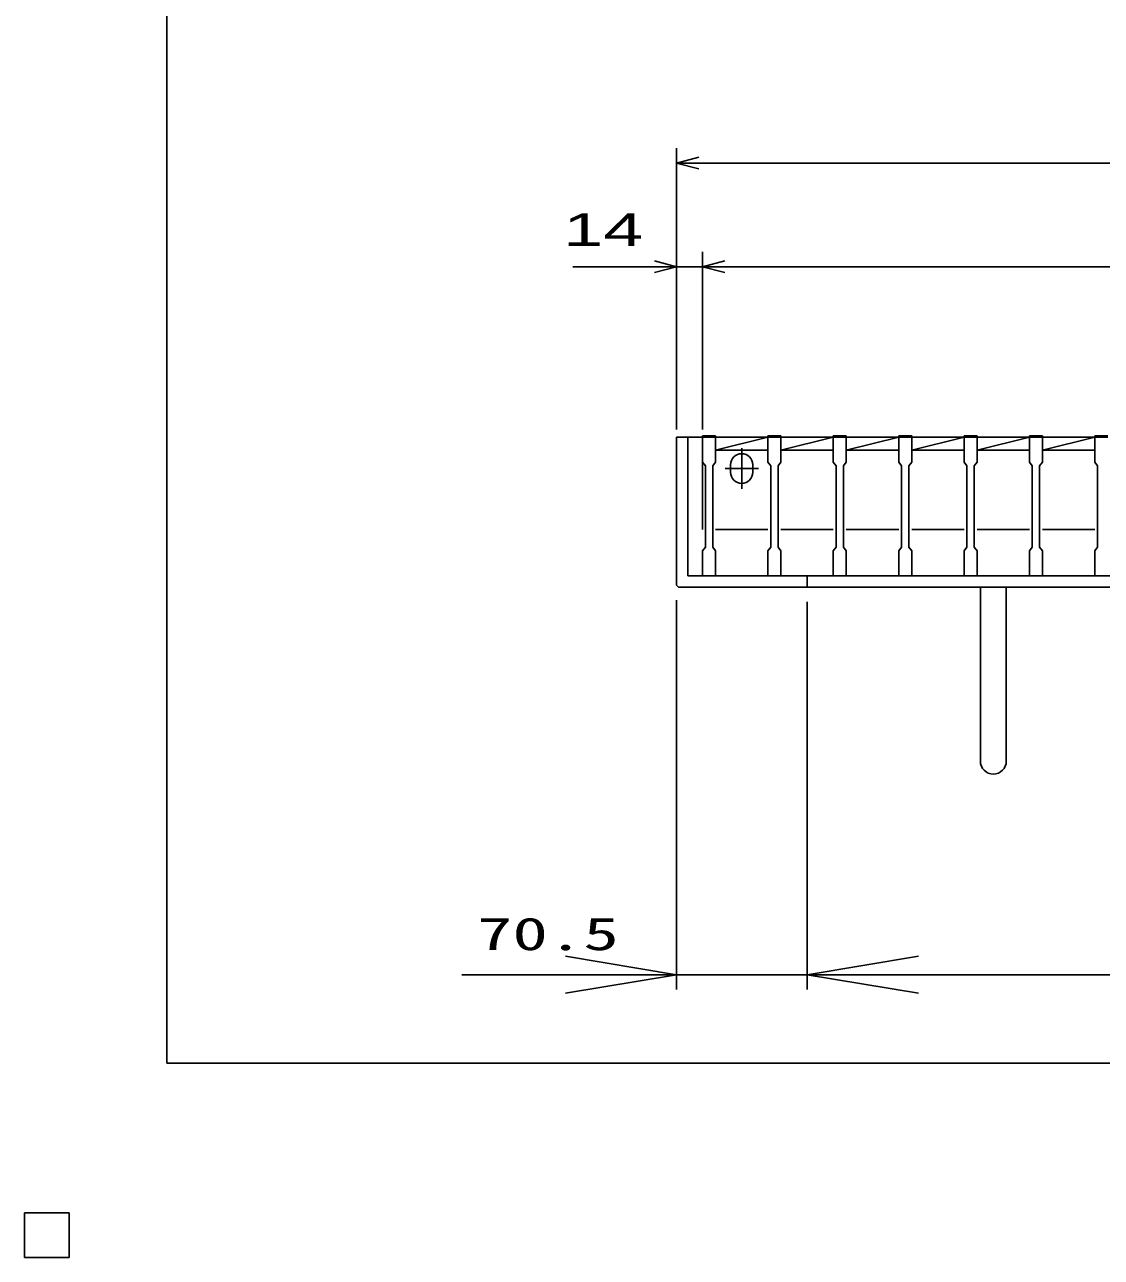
# Model space of a CAD drawing. Units: millimetres, scale not verified. Extents: x -1456 to 1389, y -1026 to 839.
# Drawn here: x -1456 to -875, y -1026 to -360 of the extents above; entities that cross this region are included whole.
import ezdxf
from ezdxf.enums import TextEntityAlignment as Align

# ---------------------------------------------------------------- set-up
doc = ezdxf.new("R2010")
doc.units = ezdxf.units.MM
doc.header["$LTSCALE"] = 8
for name, color, linetype, lineweight in [('0_2', 150, 'Continuous', 25), ('16', 3, 'Continuous', 25), ('19', 6, 'Continuous', 25), ('22', 4, 'Continuous', 25)]:
    doc.layers.add(name, color=color, linetype=linetype, lineweight=lineweight)
doc.styles.add('ベクトル', font='')
doc.styles.add('ＭＳ ゴシック', font='')
doc.styles.get('ベクトル').set_extended_font_data('ベクトル')
doc.styles.get('ＭＳ ゴシック').set_extended_font_data('MS Gothic')

# ---------------------------------------------------------------- blocks, each defined once
blk = doc.blocks.new('open_arrow')
at = {"color": 0, "linetype": 'Continuous', "lineweight": -2}
blk.add_lwpolyline([(7.5, 1.25), (0, 0), (7.5, -1.25)], dxfattribs=at)

msp = doc.modelspace()

# ---------------------------------------------------------------- linework, layer by layer
at = {"layer": '0_2'}
for p, q in [((-1379.2, -921.2), (-1379.2, 838.8)), ((1388.8, -921.2), (-1379.2, -921.2))]:
    msp.add_line(p, q, dxfattribs=at)
at = {"layer": '16'}
for p, q in [((-1090, -583), (-1090, -582.3)), ((-1090, -582.3), (-1083, -582.3)), ((-1090, -583), (-1090, -596.5)), ((-1083, -583), (-1090, -583)), ((-1090, -583), (-1090, -633)), ((-1083, -582.3), (-1083, -583)), ((-1083, -596.5), (-1083, -583)), ((-1083, -583), (-1054.7, -583)), ((-1083, -590), (-1054.7, -583)), ((-1054.7, -583), (-1054.7, -582.3)), ((-1054.7, -582.3), (-1047.7, -582.3)), ((-1054.7, -583), (-1054.7, -596.5)), ((-1047.7, -583), (-1054.7, -583)), ((-1047.7, -582.3), (-1047.7, -583)), ((-1047.7, -596.5), (-1047.7, -583)), ((-1047.7, -583), (-1019.4, -583)), ((-1047.7, -590), (-1019.4, -583)), ((-1019.4, -583), (-1019.4, -582.3)), ((-1019.4, -582.3), (-1012.4, -582.3)), ((-1019.4, -583), (-1019.4, -596.5)), ((-1012.4, -583), (-1019.4, -583)), ((-1012.4, -582.3), (-1012.4, -583)), ((-1012.4, -596.5), (-1012.4, -583)), ((-1012.4, -583), (-984.1, -583)), ((-1012.4, -590), (-984.1, -583)), ((-984.1, -583), (-984.1, -582.3)), ((-984.1, -582.3), (-977.1, -582.3)), ((-984.1, -583), (-984.1, -596.5)), ((-977.1, -583), (-984.1, -583)), ((-977.1, -582.3), (-977.1, -583)), ((-977.1, -596.5), (-977.1, -583)), ((-977.1, -583), (-948.8, -583)), ((-977.1, -590), (-948.8, -583)), ((-948.8, -583), (-948.8, -582.3)), ((-948.8, -582.3), (-941.8, -582.3)), ((-948.8, -583), (-948.8, -596.5)), ((-941.8, -583), (-948.8, -583)), ((-941.8, -582.3), (-941.8, -583)), ((-941.8, -596.5), (-941.8, -583)), ((-941.8, -583), (-913.5, -583)), ((-941.8, -590), (-913.5, -583)), ((-913.5, -583), (-913.5, -582.3)), ((-913.5, -582.3), (-906.5, -582.3)), ((-913.5, -583), (-913.5, -596.5)), ((-906.5, -583), (-913.5, -583)), ((-906.5, -582.3), (-906.5, -583)), ((-906.5, -596.5), (-906.5, -583)), ((-906.5, -583), (-878.2, -583)), ((-906.5, -590), (-878.2, -583)), ((-878.2, -583), (-878.2, -582.3)), ((-878.2, -582.3), (-871.2, -582.3)), ((-878.2, -583), (-878.2, -596.5)), ((-871.2, -583), (-878.2, -583)), ((-1083, -590), (-1054.7, -590)), ((-1068.85, -611), (-1068.85, -589)), ((-1047.7, -590), (-1019.4, -590)), ((-1012.4, -590), (-984.1, -590)), ((-977.1, -590), (-948.8, -590)), ((-941.8, -590), (-913.5, -590)), ((-906.5, -590), (-878.2, -590)), ((-1090, -596.5), (-1088.5, -598.5)), ((-1088.5, -598.5), (-1088.5, -642.5)), ((-1084.5, -598.5), (-1083, -596.5)), ((-1084.5, -642.5), (-1084.5, -598.5)), ((-1074.85, -602), (-1074.85, -598)), ((-1062.85, -602), (-1062.85, -598)), ((-1054.7, -596.5), (-1053.2, -598.5)), ((-1053.2, -598.5), (-1053.2, -642.5)), ((-1049.2, -598.5), (-1047.7, -596.5)), ((-1049.2, -642.5), (-1049.2, -598.5)), ((-1019.4, -596.5), (-1017.9, -598.5)), ((-1017.9, -598.5), (-1017.9, -642.5)), ((-1013.9, -598.5), (-1012.4, -596.5)), ((-1013.9, -642.5), (-1013.9, -598.5)), ((-984.1, -596.5), (-982.6, -598.5)), ((-982.6, -598.5), (-982.6, -642.5)), ((-978.6, -598.5), (-977.1, -596.5)), ((-978.6, -642.5), (-978.6, -598.5)), ((-948.8, -596.5), (-947.3, -598.5)), ((-947.3, -598.5), (-947.3, -642.5)), ((-943.3, -598.5), (-941.8, -596.5)), ((-943.3, -642.5), (-943.3, -598.5)), ((-913.5, -596.5), (-912, -598.5)), ((-912, -598.5), (-912, -642.5)), ((-908, -598.5), (-906.5, -596.5)), ((-908, -642.5), (-908, -598.5)), ((-878.2, -596.5), (-876.7, -598.5)), ((-876.7, -598.5), (-876.7, -642.5)), ((-1077.85, -600), (-1059.85, -600)), ((-1083, -633), (-1054.7, -633)), ((-1047.7, -633), (-1019.4, -633)), ((-1012.4, -633), (-984.1, -633)), ((-977.1, -633), (-948.8, -633)), ((-941.8, -633), (-913.5, -633)), ((-906.5, -633), (-878.2, -633)), ((-1088.5, -642.5), (-1090, -644.5)), ((-1090, -644.5), (-1090, -658)), ((-1083, -644.5), (-1084.5, -642.5)), ((-1083, -658), (-1083, -644.5)), ((-1053.2, -642.5), (-1054.7, -644.5)), ((-1054.7, -644.5), (-1054.7, -658)), ((-1047.7, -644.5), (-1049.2, -642.5)), ((-1047.7, -658), (-1047.7, -644.5)), ((-1017.9, -642.5), (-1019.4, -644.5)), ((-1019.4, -644.5), (-1019.4, -658)), ((-1012.4, -644.5), (-1013.9, -642.5)), ((-1012.4, -658), (-1012.4, -644.5)), ((-982.6, -642.5), (-984.1, -644.5)), ((-984.1, -644.5), (-984.1, -658)), ((-977.1, -644.5), (-978.6, -642.5)), ((-977.1, -658), (-977.1, -644.5)), ((-947.3, -642.5), (-948.8, -644.5)), ((-948.8, -644.5), (-948.8, -658)), ((-941.8, -644.5), (-943.3, -642.5)), ((-941.8, -658), (-941.8, -644.5)), ((-912, -642.5), (-913.5, -644.5)), ((-913.5, -644.5), (-913.5, -658)), ((-906.5, -644.5), (-908, -642.5)), ((-906.5, -658), (-906.5, -644.5)), ((-876.7, -642.5), (-878.2, -644.5)), ((-878.2, -644.5), (-878.2, -658)), ((-1090, -658), (-1083, -658)), ((-1054.7, -658), (-1047.7, -658)), ((-1019.4, -658), (-1012.4, -658)), ((-984.1, -658), (-977.1, -658)), ((-948.8, -658), (-941.8, -658)), ((-913.5, -658), (-906.5, -658)), ((-878.2, -658), (-871.2, -658)), ((-1432, -1002), (-1456, -1002)), ((-1456, -1002), (-1456, -1026)), ((-1432, -1002), (-1456, -1002)), ((-1456, -1002), (-1456, -1026)), ((-1432, -1002), (-1456, -1002)), ((-1456, -1002), (-1456, -1026)), ((-1432, -1002), (-1456, -1002)), ((-1456, -1002), (-1456, -1026)), ((-1432, -1002), (-1456, -1002)), ((-1456, -1002), (-1456, -1026)), ((-1432, -1026), (-1432, -1002)), ((-1432, -1026), (-1432, -1002)), ((-1432, -1026), (-1432, -1002)), ((-1432, -1026), (-1432, -1002)), ((-1432, -1026), (-1432, -1002)), ((-1456, -1026), (-1432, -1026)), ((-1456, -1026), (-1432, -1026)), ((-1456, -1026), (-1432, -1026)), ((-1456, -1026), (-1432, -1026)), ((-1456, -1026), (-1432, -1026))]:
    msp.add_line(p, q, dxfattribs=at)
for centre, start, end in [((-1068.85, -598), 0, 180), ((-1068.85, -602), 180, 0)]:
    msp.add_arc(centre, 6, start, end, dxfattribs=at)
at = {"layer": '19'}
for p, q in [((-1090, -583), (-1104, -583)), ((-1104, -583), (-1104, -663)), ((-1098, -658), (-1098, -583)), ((-494.6, -658), (-1098, -658)), ((-1033.5, -664), (-1033.5, -658)), ((-1104, -663), (-1103, -664)), ((-1103, -664), (-494.6, -664)), ((-940, -664), (-940, -758)), ((-926, -758), (-926, -664))]:
    msp.add_line(p, q, dxfattribs=at)
msp.add_arc((-933, -758), 7, 180, 0, dxfattribs=at)
at = {"layer": '22'}
for p, q in [((-1104, -579), (-1104, -427)), ((-1104, -435), (-1092, -431.8)), ((-1092, -438.2), (-1104, -435)), ((-1104, -435), (-363, -435)), ((-1104, -579), (-1104, -483)), ((-1090, -579), (-1090, -483)), ((-1160, -491), (-1104, -491)), ((-1104, -491), (-1116, -487.8)), ((-1116, -494.2), (-1104, -491)), ((-1104, -491), (-1090, -491)), ((-1090, -491), (-1078, -487.8)), ((-1078, -494.2), (-1090, -491)), ((-1090, -491), (-377, -491)), ((-1104, -671), (-1104, -881.378)), ((-1033.5, -672), (-1033.5, -881.378)), ((-1033.5, -672), (-1033.5, -881.378)), ((-1219.982, -873.378), (-1033.5, -873.378)), ((-1033.5, -873.378), (-433.5, -873.378))]:
    msp.add_line(p, q, dxfattribs=at)
at = {"layer": '22', "color": 2}
for p, q in [((-1432, -1002), (-1456, -1002)), ((-1456, -1002), (-1456, -1026)), ((-1432, -1002), (-1456, -1002)), ((-1456, -1002), (-1456, -1026)), ((-1432, -1002), (-1456, -1002)), ((-1456, -1002), (-1456, -1026)), ((-1432, -1026), (-1432, -1002)), ((-1432, -1026), (-1432, -1002)), ((-1432, -1026), (-1432, -1002)), ((-1456, -1026), (-1432, -1026)), ((-1456, -1026), (-1432, -1026)), ((-1456, -1026), (-1432, -1026))]:
    msp.add_line(p, q, dxfattribs=at)

# ---------------------------------------------------------------- block references
at = {"layer": '22', "xscale": 8, "yscale": 8, "rotation": 180}
msp.add_blockref('open_arrow', (-1104, -873.378), dxfattribs=at)
at = {"layer": '22', "xscale": 8, "yscale": 8}
msp.add_blockref('open_arrow', (-1033.5, -873.378), dxfattribs=at)

# ---------------------------------------------------------------- texts
at = {"layer": '22', "color": 2, "style": 'ベクトル', "width": 1.65}
msp.add_text(' 14 ', height=17.6, dxfattribs=at).set_placement((-1176, -471), align=Align.MIDDLE_LEFT)
at = {"layer": '22', "style": 'ＭＳ ゴシック', "width": 1.6}
msp.add_text('70.5', height=17.6, dxfattribs=at).set_placement((-1135.182, -865.378), align=Align.BOTTOM_RIGHT)

doc.saveas('drawing.dxf')
